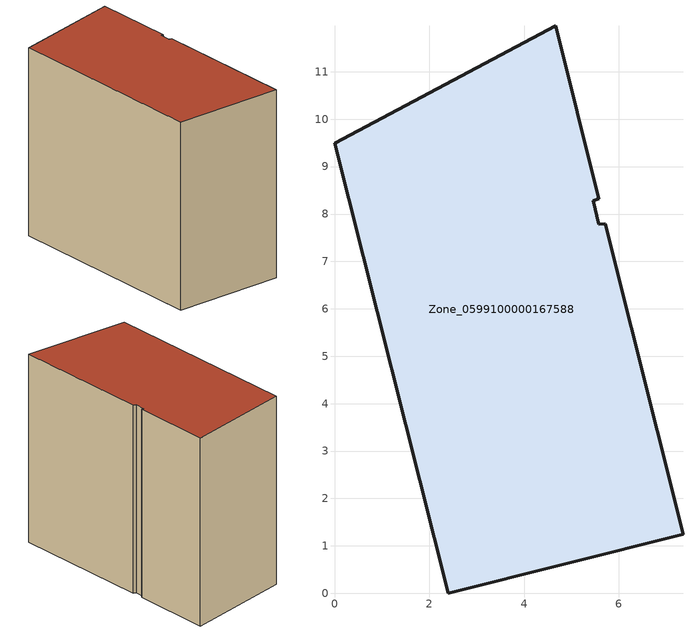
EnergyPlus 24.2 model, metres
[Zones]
Zone_0599100000167588
 floor ground (C_G): 5.46,8.28 5.57,7.78 5.71,7.8 7.35,1.24 2.4,0 0,9.49 4.66,11.97 5.58,8.32 z0
 wall outside (C_F): 2.4,0 7.35,1.24 5.71,7.8 5.57,7.78 5.46,8.28 5.58,8.32 4.66,11.97 0,9.49 2.4,0 z0:8.46
 roof outside (C_R): 5.57,7.78 5.46,8.28 5.58,8.32 4.66,11.97 0,9.49 2.4,0 7.35,1.24 5.71,7.8 z8.46
[BUILDING]
Pand.0599100000167588: North Axis=0; Terrain=City; Loads Convergence Tolerance Value=0.04; Temperature Convergence Tolerance Value=0.4; Solar Distribution=FullExterior; Maximum Number of Warmup Days=25; Minimum Number of Warmup Days=1
[Site:Location]
Rotterdam.The.Hague.AP_ZH_NLD Design_Conditions: Latitude=51.96; Longitude=4.45; Time Zone=1; Elevation=-4.5
[SITE:GROUNDTEMPERATURE:BUILDINGSURFACE]
18, 18, 18, 18, 18, 18, 18, 18, 18, 18, 18, 18
[MATERIAL] Thermal Absorptance=0.9; Solar Absorptance=0.7; Visible Absorptance=0.7
Name | Roughness | Thickness | Conductivity | Density | Specific Heat
G.TC.1992-2005 | MediumSmooth | 0.15 | 0.06 | 540 | 1210
F.TC.1992-2005 | Rough | 0.3 | 0.12 | 1920 | 840
R.TC.1992-2005 | MediumRough | 0.2 | 0.08 | 1500 | 1000
[CONSTRUCTION]
C_G: G.TC.1992-2005
C_F: F.TC.1992-2005
C_R: R.TC.1992-2005
[ZONE]
Zone_0599100000167588: Type=1; Multiplier=1; Ceiling Height=Autocalculate; Volume=Autocalculate; Floor Area=autocalculate; Part of Total Floor Area=Yes
[ZONEINFILTRATION:DESIGNFLOWRATE]
Infil_Zone_0599100000167588: Zone or ZoneList or Space or SpaceList=Zone_0599100000167588; Schedule=AlwaysOn; Design Flow Rate Calculation Method=Flow/Area; Flow Rate per Floor Area=0.0015; Constant Term Coefficient=1; Temperature Term Coefficient=0; Velocity Term Coefficient=0; Velocity Squared Term Coefficient=0
[HVACTEMPLATE:ZONE:IDEALLOADSAIRSYSTEM]
Zone_0599100000167588: Maximum Heating Supply Air Temperature=50; Minimum Cooling Supply Air Temperature=13; Maximum Heating Supply Air Humidity Ratio=0.0156; Minimum Cooling Supply Air Humidity Ratio=0.0077; Heating Limit=NoLimit; Cooling Limit=NoLimit; Dehumidification Control Type=ConstantSensibleHeatRatio; Cooling Sensible Heat Ratio=0.7; Dehumidification Setpoint=60; Humidification Control Type=None; Humidification Setpoint=30; Outdoor Air Method=None; Outdoor Air Flow Rate per Person=0.00944; Outdoor Air Flow Rate per Zone Floor Area=0; Outdoor Air Flow Rate per Zone=0; Demand Controlled Ventilation Type=None; Outdoor Air Economizer Type=NoEconomizer; Heat Recovery Type=None; Sensible Heat Recovery Effectiveness=0.7; Latent Heat Recovery Effectiveness=0.65
[ZONECONTROL:THERMOSTAT]
ThermostatControl_Zone_0599100000167588: Zone or ZoneList=Zone_0599100000167588; Control Type Schedule=DualSetpointControlType; Control 1=Thermostat_Zone_0599100000167588; Temperature Difference Between Cutout And Setpoint=0
[THERMOSTATSETPOINT:DUALSETPOINT]
Thermostat_Zone_0599100000167588: Heating Setpoint Temperature Schedule=HeatingSetpoint_Zone_0599100000167588; Cooling Setpoint Temperature Schedule=CoolingSetpoint_Zone_0599100000167588
[SCHEDULE:COMPACT]
HeatingSetpoint_Zone_0599100000167588: Through: 12/31, For: AllDays, Until: 24:00, 21
CoolingSetpoint_Zone_0599100000167588: Through: 12/31, For: AllDays, Until: 24:00, 24
DualSetpointControlType: Through: 12/31, For: AllDays, Until: 24:00, 4
AlwaysOn: Through: 12/31, For: AllDays, Until: 24:00, 1
